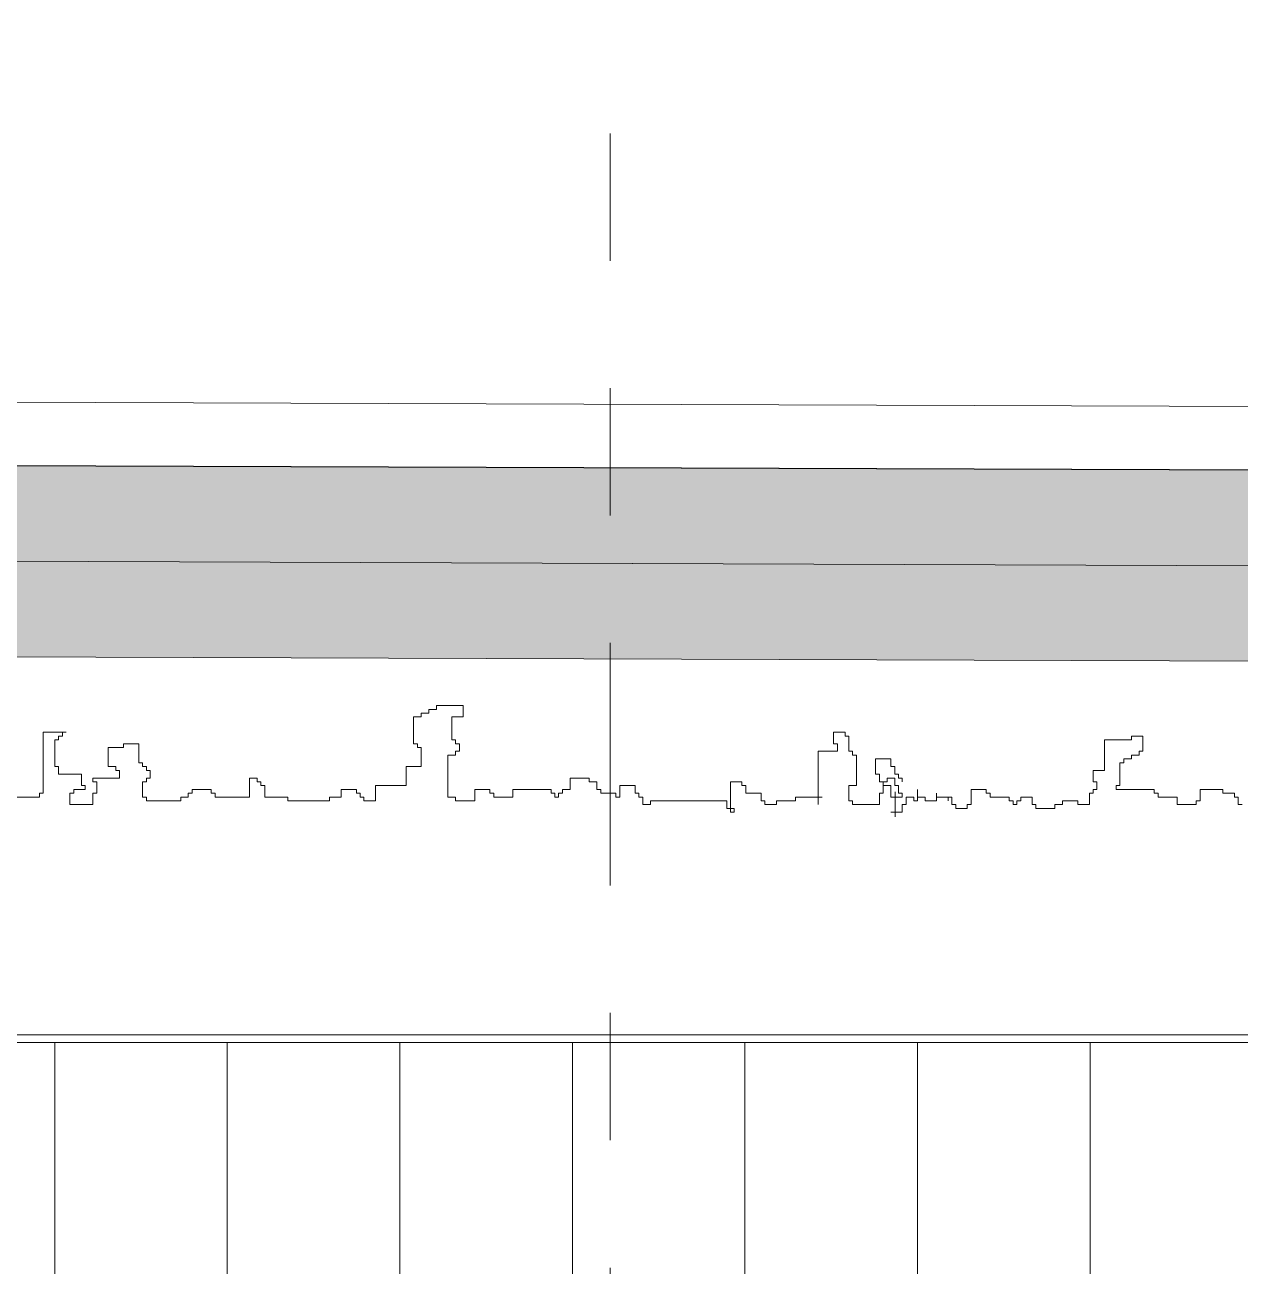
# Model space of a CAD drawing. Header units: metres. Extents: x -54 to 264, y -14 to 31.
# Drawn here: x 6.852 to 7.806, y 20.952 to 21.927 of the extents above; entities that cross this region are included whole.
import ezdxf
from ezdxf.enums import TextEntityAlignment as Align

# ---------------------------------------------------------------- set-up
doc = ezdxf.new("R2010")
doc.units = ezdxf.units.M
doc.header["$LTSCALE"] = 0.001
doc.linetypes.add('CENTERX2', pattern=[101.6, 63.5, -12.7, 12.7, -12.7])
doc.linetypes.add('DIVIDEX2', pattern=[63.5, 25.4, -12.7, 0, -12.7, 0, -12.7])
doc.layers.get('0').update_dxf_attribs({"lineweight": 13, "true_color": 0x000000})
for name, color, linetype, lineweight, true_color in [('Jach-Anotaciones-Hatch-Lum100%', 7, 'Continuous', 13, 0x000000), ('Jach-Anotaciones-Hatch-Lum50%', 9, 'Continuous', 13, 0x808080), ('Jach-Anotaciones-Hatch-Lum80%', 250, 'Continuous', 13, 0x333333), ('JACH-Anotaciones-Lineas-CORTE', 7, 'DIVIDEX2', 18, 0x000000), ('JACH-Anotaciones-Lineas-CORTE @ 0.075', 7, 'DIVIDEX2', 18, 0x000000), ('JACH-Anotaciones-Lineas-EJES', 7, 'CENTERX2', 9, 0x666666), ('JACH-Arq-Lineas-Piso', 7, 'Continuous', 13, 0x1a1a1a), ('JACH-Arq-Mobiliario01-', 250, 'Continuous', 9, 0x333333), ('JACH-ArqPaisaje-Vegetación', 7, 'Continuous', 13, 0x999999)]:
    doc.layers.add(name, color=color, linetype=linetype, lineweight=lineweight, true_color=true_color)
doc.layers.add('JACH-Arq-Muros01-Carga', color=3, linetype='Continuous', lineweight=25)
doc.styles.add('01c-Arial-JACH(3mm)', font='arial.ttf', dxfattribs={"height": 3})

# ---------------------------------------------------------------- blocks, each defined once
blk = doc.blocks.new('A$C686239C3')
at = {"linetype": 'Continuous'}
for p, q in [((0.0357, 2.3341), (0.0357, 2.3101)), ((0.0357, 2.3101), (0.0397, 2.3101)), ((0.0397, 2.3101), (0.0397, 2.3061)), ((0.0397, 2.3061), (0.1035, 2.3061)), ((0.1035, 2.3061), (0.1035, 2.2822)), ((0.0596, 2.2901), (0.0596, 2.2662)), ((0.0676, 2.2901), (0.0596, 2.2901)), ((0.0676, 2.2941), (0.0676, 2.2901)), ((0.0955, 2.2941), (0.0676, 2.2941)), ((0.0955, 2.2901), (0.0955, 2.2941)), ((0.0995, 2.2901), (0.0955, 2.2901)), ((0.0995, 2.2862), (0.0995, 2.2901)), ((0.0277, 2.2782), (0.0277, 2.2542)), ((0.0397, 2.2782), (0.0277, 2.2782)), ((0.0397, 2.2742), (0.0397, 2.2782)), ((0.0437, 2.2742), (0.0397, 2.2742)), ((0.0437, 2.2622), (0.0437, 2.2742)), ((0.1035, 2.2862), (0.0995, 2.2862)), ((0.1035, 2.2822), (0.1035, 2.2862)), ((0.0476, 2.2622), (0.0437, 2.2622)), ((0.0476, 2.2662), (0.0476, 2.2622)), ((0.0596, 2.2662), (0.0476, 2.2662)), ((0.0277, 2.2542), (0.0397, 2.2542)), ((0.0397, 2.2542), (0.0397, 2.2502)), ((0.0397, 2.2502), (0.0516, 2.2502)), ((0.0516, 2.2542), (0.0556, 2.2542)), ((0.0516, 2.2502), (0.0516, 2.2542)), ((0.0556, 2.2542), (0.0556, 2.2262)), ((0.0676, 2.2382), (0.0875, 2.2382)), ((0.0676, 2.2302), (0.0676, 2.2382)), ((0.0875, 2.2382), (0.0875, 2.2222)), ((0.0556, 2.2262), (0.0636, 2.2262)), ((0.0636, 2.2302), (0.0676, 2.2302)), ((0.0636, 2.2262), (0.0636, 2.2302)), ((0.0875, 2.2222), (0.0915, 2.2222)), ((0.0915, 2.2222), (0.0915, 2.2062)), ((0.0317, 2.1982), (0.0317, 2.1622)), ((0.0357, 2.1982), (0.0317, 2.1982)), ((0.0357, 2.2022), (0.0357, 2.1982)), ((0.0516, 2.2022), (0.0357, 2.2022)), ((0.0516, 2.1982), (0.0516, 2.2022)), ((0.0556, 2.1982), (0.0516, 2.1982)), ((0.0556, 2.1942), (0.0556, 2.1982)), ((0.0636, 2.1982), (0.0636, 2.1942)), ((0.0676, 2.1982), (0.0636, 2.1982)), ((0.0676, 2.2022), (0.0676, 2.1982)), ((0.0716, 2.2022), (0.0676, 2.2022)), ((0.0716, 2.2062), (0.0716, 2.2022)), ((0.0915, 2.2062), (0.0716, 2.2062)), ((0.0636, 2.1942), (0.0556, 2.1942)), ((0.0317, 2.1622), (0.0357, 2.1622)), ((0.0357, 2.1622), (0.0357, 2.1543)), ((0.0357, 2.1543), (0.0397, 2.1543)), ((0.0397, 2.1543), (0.0397, 2.1503)), ((0.0397, 2.1503), (0.0437, 2.1503)), ((0.0437, 2.1503), (0.0437, 2.1303)), ((0.0357, 2.1263), (0.0357, 2.0903)), ((0.0397, 2.1263), (0.0357, 2.1263)), ((0.0397, 2.1303), (0.0397, 2.1263)), ((0.0437, 2.1303), (0.0397, 2.1303)), ((0.0357, 2.0903), (0.0556, 2.0903)), ((0.0516, 2.0823), (0.0516, 2.0783)), ((0.0556, 2.0823), (0.0516, 2.0823)), ((0.0556, 2.0903), (0.0556, 2.0823)), ((0.0357, 2.0743), (0.0357, 2.0503)), ((0.0476, 2.0743), (0.0357, 2.0743)), ((0.0476, 2.0783), (0.0476, 2.0743)), ((0.0516, 2.0783), (0.0476, 2.0783)), ((0.0317, 2.0503), (0.0317, 2.0064)), ((0.0357, 2.0503), (0.0317, 2.0503)), ((0.0317, 2.0064), (0.0357, 2.0064)), ((0.0357, 2.0064), (0.0357, 1.9944)), ((0.0357, 1.9944), (0.0437, 1.9944)), ((0.0437, 1.9944), (0.0437, 1.9784)), ((0.0397, 1.9784), (0.0397, 1.9744)), ((0.0437, 1.9784), (0.0397, 1.9784)), ((0.0317, 1.9704), (0.0317, 1.9584)), ((0.0357, 1.9704), (0.0317, 1.9704)), ((0.0357, 1.9744), (0.0357, 1.9704)), ((0.0397, 1.9744), (0.0357, 1.9744)), ((0.0317, 1.9584), (0.0476, 1.9584)), ((0.0476, 1.9584), (0.0476, 1.9264)), ((0.0476, 1.9264), (0.0676, 1.9264)), ((0.0676, 1.9264), (0.0676, 1.9104)), ((0.0676, 1.9104), (0.0875, 1.9104)), ((0.0875, 1.9144), (0.0915, 1.9144)), ((0.0875, 1.9104), (0.0875, 1.9144)), ((0.0915, 1.9184), (0.1195, 1.9184)), ((0.0915, 1.9144), (0.0915, 1.9184)), ((0.1195, 1.9184), (0.1195, 1.9104)), ((0.1195, 1.9104), (0.1235, 1.9104)), ((0.1235, 1.9104), (0.1235, 1.9024)), ((0.1235, 1.9024), (0.1274, 1.9024)), ((0.1274, 1.9024), (0.1274, 1.8945)), ((0.1274, 1.8945), (0.1314, 1.8945)), ((0.1314, 1.8945), (0.1314, 1.8665)), ((0.0317, 1.8745), (0.0317, 1.8545)), ((0.0357, 1.8745), (0.0317, 1.8745)), ((0.0357, 1.8825), (0.0357, 1.8745)), ((0.0796, 1.8825), (0.0357, 1.8825)), ((0.0796, 1.8745), (0.0796, 1.8825)), ((0.0836, 1.8745), (0.0796, 1.8745)), ((0.0836, 1.8705), (0.0836, 1.8745)), ((0.0915, 1.8745), (0.0915, 1.8705)), ((0.0955, 1.8745), (0.0915, 1.8745)), ((0.0955, 1.8785), (0.0955, 1.8745)), ((0.1195, 1.8785), (0.0955, 1.8785)), ((0.1195, 1.8665), (0.1195, 1.8785)), ((0.0915, 1.8705), (0.0836, 1.8705)), ((0.1314, 1.8665), (0.1195, 1.8665)), ((0.0317, 1.8545), (0.0437, 1.8545)), ((0.0437, 1.8545), (0.0437, 1.8385)), ((0.0357, 1.8345), (0.0357, 1.8145)), ((0.0397, 1.8345), (0.0357, 1.8345)), ((0.0397, 1.8385), (0.0397, 1.8345)), ((0.0437, 1.8385), (0.0397, 1.8385)), ((0.0357, 1.8145), (0.0437, 1.8145)), ((0.0437, 1.8145), (0.0437, 1.7745)), ((0.0357, 1.7705), (0.0357, 1.7666)), ((0.0397, 1.7705), (0.0357, 1.7705)), ((0.0397, 1.7745), (0.0397, 1.7705)), ((0.0437, 1.7745), (0.0397, 1.7745)), ((0.0357, 1.7666), (0.0397, 1.7666)), ((0.0397, 1.7666), (0.0397, 1.7626)), ((0.0397, 1.7626), (0.0437, 1.7626)), ((0.0437, 1.7626), (0.0437, 1.7546)), ((0.0437, 1.7546), (0.0556, 1.7546)), ((0.0556, 1.7546), (0.0556, 1.7346)), ((0.0516, 1.7346), (0.0516, 1.7266)), ((0.0556, 1.7346), (0.0516, 1.7346)), ((0.0397, 1.7226), (0.0397, 1.7066)), ((0.0397, 1.7186), (0.0397, 1.7226)), ((0.0397, 1.7226), (0.0397, 1.7186)), ((0.0437, 1.7226), (0.0397, 1.7226)), ((0.0437, 1.7266), (0.0437, 1.7226)), ((0.0516, 1.7266), (0.0437, 1.7266)), ((0.0357, 1.7066), (0.0357, 1.7026)), ((0.0397, 1.7066), (0.0357, 1.7066)), ((0.0357, 1.7026), (0.0476, 1.7026)), ((0.0476, 1.7026), (0.0476, 1.6866)), ((0.0277, 1.6786), (0.0277, 1.6706)), ((0.0357, 1.6786), (0.0277, 1.6786)), ((0.0357, 1.6826), (0.0357, 1.6786)), ((0.0397, 1.6826), (0.0357, 1.6826)), ((0.0397, 1.6866), (0.0397, 1.6826)), ((0.0476, 1.6866), (0.0397, 1.6866)), ((0.0277, 1.6706), (0.0317, 1.6706)), ((0.0317, 1.6706), (0.0317, 1.5907)), ((0.0197, 1.5867), (0.0516, 1.5867)), ((0.0197, 1.5827), (0.0197, 1.5867)), ((0.0237, 1.5907), (0.0237, 1.5827)), ((0.0317, 1.5907), (0.0237, 1.5907)), ((0.0516, 1.5867), (0.0516, 1.5747)), ((0.0237, 1.5827), (0.0197, 1.5827)), ((0.0476, 1.5747), (0.0476, 1.5707)), ((0.0516, 1.5747), (0.0476, 1.5747)), ((0.0397, 1.5707), (0.0397, 1.5547)), ((0.0476, 1.5707), (0.0397, 1.5707)), ((0.0277, 1.5507), (0.0277, 1.5387)), ((0.0317, 1.5507), (0.0277, 1.5507)), ((0.0317, 1.5547), (0.0317, 1.5507)), ((0.0397, 1.5547), (0.0317, 1.5547)), ((0.0277, 1.5387), (0.0317, 1.5387)), ((0.0317, 1.5387), (0.0317, 1.5187)), ((0.0317, 1.5187), (0.0357, 1.5187)), ((0.0357, 1.5187), (0.0357, 1.4908)), ((0.0277, 1.4948), (0.0836, 1.4948)), ((0.0357, 1.4948), (0.0277, 1.4948)), ((0.0357, 1.4908), (0.0357, 1.4948)), ((0.0836, 1.4948), (0.0836, 1.4748)), ((0.0836, 1.4748), (0.0915, 1.4748)), ((0.0915, 1.4788), (0.1035, 1.4788)), ((0.0915, 1.4748), (0.0915, 1.4788)), ((0.1035, 1.4788), (0.1035, 1.4668)), ((0.0277, 1.4588), (0.0277, 1.4308)), ((0.0317, 1.4588), (0.0277, 1.4588)), ((0.0317, 1.4628), (0.0317, 1.4588)), ((0.0476, 1.4628), (0.0317, 1.4628)), ((0.0476, 1.4548), (0.0476, 1.4628)), ((0.0796, 1.4588), (0.0796, 1.4548)), ((0.0836, 1.4588), (0.0796, 1.4588)), ((0.0836, 1.4628), (0.0836, 1.4588)), ((0.0995, 1.4628), (0.0836, 1.4628)), ((0.0995, 1.4668), (0.0995, 1.4628)), ((0.1035, 1.4668), (0.0995, 1.4668)), ((0.0796, 1.4548), (0.0476, 1.4548)), ((0.0277, 1.4308), (0.0397, 1.4308)), ((0.0397, 1.4308), (0.0397, 1.4268)), ((0.0516, 1.4308), (0.0596, 1.4308)), ((0.0516, 1.4268), (0.0516, 1.4308)), ((0.0596, 1.4348), (0.0756, 1.4348)), ((0.0596, 1.4308), (0.0596, 1.4348)), ((0.0756, 1.4348), (0.0756, 1.4188)), ((0.0197, 1.4188), (0.0197, 1.4068)), ((0.0357, 1.4188), (0.0476, 1.4188)), ((0.0357, 1.4068), (0.0357, 1.4188)), ((0.0397, 1.4268), (0.0516, 1.4268)), ((0.0476, 1.4268), (0.0516, 1.4268)), ((0.0476, 1.4188), (0.0476, 1.4268)), ((0.0516, 1.4268), (0.0516, 1.4228)), ((0.0516, 1.4228), (0.0556, 1.4228)), ((0.0556, 1.4228), (0.0556, 1.4148)), ((0.0676, 1.4188), (0.0676, 1.4148)), ((0.0756, 1.4188), (0.0676, 1.4188)), ((0.0148, 1.4143), (0.0411, 1.4143)), ((0.0197, 1.4068), (0.0277, 1.4068)), ((0.0277, 1.4068), (0.0277, 1.4028)), ((0.0397, 1.4068), (0.0357, 1.4068)), ((0.0397, 1.4108), (0.0397, 1.4068)), ((0.0476, 1.4108), (0.0397, 1.4108)), ((0.0476, 1.4148), (0.0476, 1.4108)), ((0.0556, 1.4148), (0.0476, 1.4148)), ((0.0556, 1.4068), (0.0516, 1.4068)), ((0.0556, 1.4108), (0.0556, 1.4068)), ((0.0596, 1.4108), (0.0556, 1.4108)), ((0.0596, 1.4148), (0.0596, 1.4108)), ((0.0676, 1.4148), (0.0596, 1.4148)), ((0.0277, 1.4028), (0.0357, 1.4028)), ((0.0357, 1.3948), (0.0317, 1.3948)), ((0.0317, 1.3948), (0.0317, 1.3908)), ((0.0317, 1.3908), (0.0437, 1.3908)), ((0.0357, 1.4028), (0.0357, 1.3948)), ((0.0437, 1.3908), (0.0357, 1.3908)), ((0.0357, 1.3908), (0.0357, 1.3828)), ((0.0357, 1.3828), (0.0317, 1.3828)), ((0.0317, 1.3828), (0.0317, 1.3709)), ((0.0317, 1.3709), (0.0397, 1.3709)), ((0.0397, 1.3709), (0.0357, 1.3709)), ((0.0357, 1.3709), (0.0357, 1.3589)), ((0.0357, 1.3549), (0.0277, 1.3549)), ((0.0277, 1.3549), (0.0277, 1.3509)), ((0.0357, 1.3589), (0.0317, 1.3589)), ((0.0317, 1.3589), (0.0357, 1.3589)), ((0.0357, 1.3589), (0.0357, 1.3549)), ((0.0277, 1.3509), (0.0237, 1.3509)), ((0.0237, 1.3509), (0.0237, 1.3389)), ((0.0237, 1.3389), (0.0277, 1.3389)), ((0.0277, 1.3389), (0.0277, 1.3349)), ((0.0277, 1.3349), (0.0437, 1.3349)), ((0.0437, 1.3349), (0.0437, 1.3189)), ((0.0397, 1.3149), (0.0357, 1.3149)), ((0.0357, 1.3149), (0.0357, 1.2949)), ((0.0437, 1.3189), (0.0397, 1.3189)), ((0.0397, 1.3189), (0.0397, 1.3149)), ((0.0317, 1.2909), (0.0277, 1.2909)), ((0.0277, 1.2909), (0.0277, 1.2869)), ((0.0277, 1.2869), (0.0317, 1.2869)), ((0.0357, 1.2949), (0.0317, 1.2949)), ((0.0317, 1.2949), (0.0317, 1.2909)), ((0.0317, 1.2869), (0.0317, 1.2829)), ((0.0317, 1.2829), (0.0357, 1.2829)), ((0.0357, 1.2829), (0.0357, 1.2709)), ((0.0277, 1.2669), (0.0237, 1.2669)), ((0.0237, 1.2669), (0.0237, 1.247)), ((0.0357, 1.2709), (0.0277, 1.2709)), ((0.0277, 1.2709), (0.0277, 1.2669)), ((0.0237, 1.247), (0.0277, 1.247)), ((0.0277, 1.247), (0.0277, 1.239)), ((0.0277, 1.239), (0.0317, 1.239)), ((0.0317, 1.239), (0.0317, 1.223)), ((0.0317, 1.223), (0.0277, 1.223)), ((0.0277, 1.223), (0.0277, 1.211)), ((0.0277, 1.211), (0.0397, 1.211)), ((0.0397, 1.211), (0.0397, 1.207)), ((0.0397, 1.207), (0.0437, 1.207)), ((0.0437, 1.207), (0.0437, 1.203)), ((0.0437, 1.203), (0.0516, 1.203)), ((0.0516, 1.203), (0.0516, 1.207)), ((0.0516, 1.207), (0.0636, 1.207)), ((0.0636, 1.207), (0.0636, 1.195)), ((0.0476, 1.183), (0.0437, 1.183)), ((0.0437, 1.183), (0.0437, 1.143)), ((0.0476, 1.179), (0.0476, 1.183)), ((0.0636, 1.195), (0.0955, 1.195)), ((0.0955, 1.195), (0.0955, 1.167)), ((0.0716, 1.179), (0.0476, 1.179)), ((0.0716, 1.175), (0.0716, 1.179)), ((0.0756, 1.175), (0.0716, 1.175)), ((0.0756, 1.167), (0.0756, 1.175)), ((0.0796, 1.167), (0.0756, 1.167)), ((0.0796, 1.159), (0.0796, 1.167)), ((0.0836, 1.159), (0.0796, 1.159)), ((0.0836, 1.155), (0.0836, 1.159)), ((0.0955, 1.167), (0.0995, 1.167)), ((0.0995, 1.167), (0.0995, 1.155)), ((0.0995, 1.155), (0.0836, 1.155)), ((0.0397, 1.139), (0.0357, 1.139)), ((0.0357, 1.139), (0.0357, 1.119)), ((0.0437, 1.143), (0.0397, 1.143)), ((0.0397, 1.143), (0.0397, 1.139)), ((0.0357, 1.119), (0.0277, 1.119)), ((0.0277, 1.119), (0.0277, 1.0991)), ((0.0277, 1.0991), (0.0317, 1.0991)), ((0.0317, 1.0991), (0.0317, 1.0951)), ((0.0317, 1.0951), (0.0437, 1.0951)), ((0.0437, 1.0951), (0.0437, 1.0711)), ((0.0437, 1.0711), (0.0397, 1.0711)), ((0.0397, 1.0711), (0.0397, 1.0591)), ((0.0357, 1.0551), (0.0277, 1.0551)), ((0.0277, 1.0551), (0.0277, 1.0511)), ((0.0397, 1.0591), (0.0357, 1.0591)), ((0.0357, 1.0591), (0.0357, 1.0551))]:
    blk.add_line(p, q, dxfattribs=at)
blk = doc.blocks.new('*U185')
at = {"linetype": 'DIVIDEX2', "lineweight": 0, "ltscale": 100}
blk.add_lwpolyline([(-810.476, 0), (-344.582, 0)], dxfattribs=at)
at = {"lineweight": 0, "ltscale": 100, "style": '01c-Arial-JACH(3mm)'}
for tag, p in [('JACH-SECCIONMURO', (-815.976, 2.109)), ('NO.DEPLANO', (-815.976, -1.994))]:
    blk.add_attdef(tag, text='', height=3, dxfattribs=at).set_placement(p, align=Align.MIDDLE_CENTER)
blk = doc.blocks.new('*U376')
at = {"layer": 'JACH-Anotaciones-Lineas-CORTE @ 0.075', "xscale": -0.075, "yscale": 0.075, "zscale": 0.075, "rotation": 90}
blk.add_blockref('*U185', (7.31147, -31.05819), dxfattribs=at)

msp = doc.modelspace()

# ---------------------------------------------------------------- hatches: boundary and pattern name
at = {"layer": 'Jach-Anotaciones-Hatch-Lum80%', "ltscale": 100}
h = msp.add_hatch(color=256, dxfattribs=at)
h.dxf.hatch_style = 1
h.paths.add_polyline_path([(22.56089, 21.52575), (6.01134, 21.5837), (6.01089, 21.43348), (22.56089, 21.37575)])

# ---------------------------------------------------------------- linework, layer by layer
at = {"layer": 'Jach-Anotaciones-Hatch-Lum100%', "ltscale": 100}
msp.add_lwpolyline([(22.56089, 21.52575), (6.01134, 21.5837), (6.01089, 21.43348), (22.56089, 21.37575)], close=True, dxfattribs=at)
at = {"layer": 'JACH-Anotaciones-Lineas-EJES', "linetype": 'Continuous', "lineweight": 0, "ltscale": 100}
msp.add_lwpolyline([(0.0848, 21.60409), (44.37088, 21.44972)], dxfattribs=at)
at = {"layer": 'JACH-Anotaciones-Lineas-EJES', "ltscale": 100}
for points in [[(0.15977, 21.60383), (44.37088, 21.44972)], [(-4.33088, 21.54448), (52.14723, 21.34762)]]:
    msp.add_lwpolyline(points, dxfattribs=at)

# ---------------------------------------------------------------- block references
at = {"layer": 'JACH-ArqPaisaje-Vegetación', "xscale": 0.75, "yscale": 0.75, "zscale": 0.75, "rotation": 89.99999999999999}
msp.add_blockref('A$C686239C3', (8.5961, 21.29375), dxfattribs=at)

# ---------------------------------------------------------------- wipeouts: each hides what was drawn before it
at = {"lineweight": 0}
msp.add_wipeout([(6.46089, 21.12786), (10.66089, 21.12786), (10.66089, 18.17786), (9.66089, 18.17786), (9.66089, 20.12786), (6.46089, 20.12786)], dxfattribs=at).dxf.layer = 'JACH-Arq-Mobiliario01-'

# ---------------------------------------------------------------- next in the draw order: hatches: boundary and pattern name
at = {"layer": 'Jach-Anotaciones-Hatch-Lum50%', "ltscale": 100}
h = msp.add_hatch(dxfattribs=at)
h.set_pattern_fill('AR-BRSTD', color=256, scale=0.002, angle=90, double=1)
h.set_pattern_definition([(90, (-0.1698, -5e-15), (-0.1354836, 8e-18), []), (180, (-0.1698, -5e-15), (-0.1354836, -0.2032), [0.1354836, -0.1354836])])
h.paths.add_polyline_path([(5.96089, 21.12786), (10.55975, 21.12786), (10.56203, 18.13977), (12.46089, 18.14), (12.46089, 20.64), (15.46089, 20.64), (15.46089, 18.14), (17.26089, 18.14), (17.26089, 20.64), (20.36089, 20.64), (20.36089, 18.14), (21.96089, 18.14), (21.96089, 6.775), (5.96089, 6.775)])

# ---------------------------------------------------------------- next in the draw order: linework, layer by layer
at = {"layer": 'JACH-Arq-Lineas-Piso', "ltscale": 100}
for points in [[(0.085, 21.65409), (44.72001, 21.49851), (44.67059, 0), (0, 0)], [(5.96089, 21.12786), (10.66089, 21.12786), (10.66089, 18.14), (12.46089, 18.14), (12.46089, 20.64), (15.46089, 20.64), (15.46089, 18.14), (17.26089, 18.14), (17.26089, 20.64), (20.36089, 20.64), (20.36089, 18.14), (21.96089, 18.14), (21.96089, 6.775), (5.96089, 6.775)]]:
    msp.add_lwpolyline(points, close=True, dxfattribs=at)
at = {"layer": 'JACH-Arq-Mobiliario01-', "lineweight": 0, "ltscale": 100}
msp.add_lwpolyline([(6.46089, 20.12786), (6.46089, 21.12786), (10.66089, 21.12786), (10.66089, 18.17786), (9.66089, 18.17786), (9.66089, 20.12786)], close=True, dxfattribs=at)
at = {"layer": 'JACH-Arq-Muros01-Carga', "lineweight": 0, "ltscale": 100}
msp.add_lwpolyline([(5.96089, 21.13386), (22.56089, 21.13386), (22.56089, 21.12786), (5.96089, 21.12786)], close=True, dxfattribs=at)

# ---------------------------------------------------------------- next in the draw order: block references
at = {"layer": 'JACH-Anotaciones-Lineas-CORTE', "lineweight": 0}
msp.add_blockref('*U376', (0, 0), dxfattribs=at)

doc.saveas('drawing.dxf')
